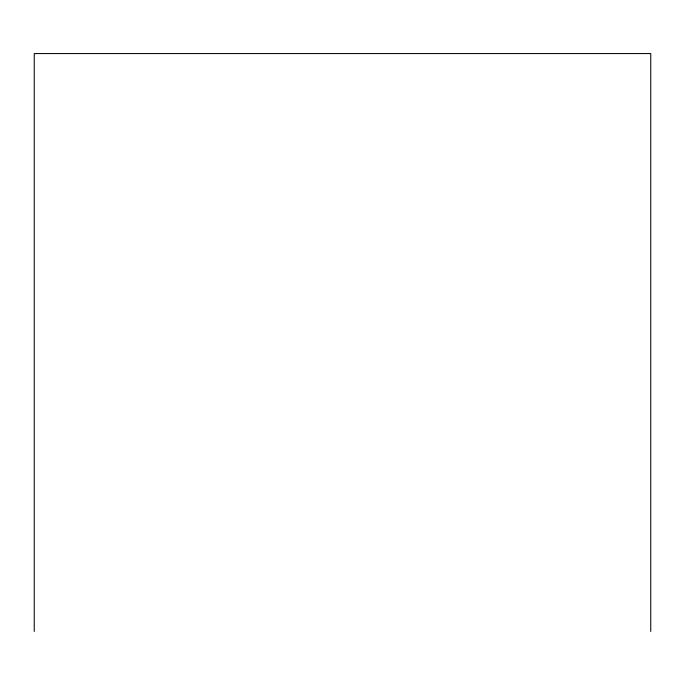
<?xml version="1.0" encoding="UTF-8"?>
<svg xmlns="http://www.w3.org/2000/svg" width="685" height="685" viewBox="0 0 685 685"><rect width="100%" height="100%" fill="white"/><g stroke="black" fill="none" stroke-linecap="round" stroke-linejoin="round"><path stroke-width="1.03" d="M650.75 631.433L650.75 53.567L34.25 53.567L34.25 631.433"/></g></svg>
